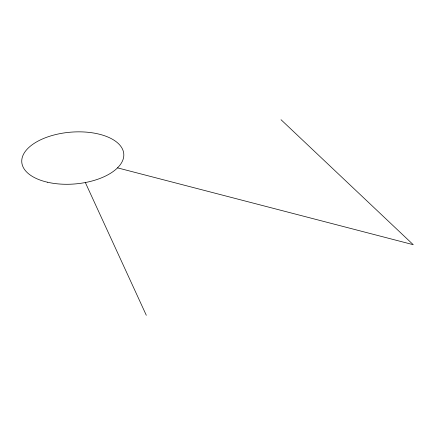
<?xml version="1.0" encoding="UTF-8"?>
<svg xmlns="http://www.w3.org/2000/svg" width="435" height="435" viewBox="0 0 435 435"><rect width="100%" height="100%" fill="white"/><g stroke="black" fill="none" stroke-linecap="round" stroke-linejoin="round"><path stroke-width="0.65" d="M117.532 167.856L413.25 244.698L281.026 119.717M85.342 182.537L146.307 315.283M47.344 182.189A51.167 25.975 -4.7 0 0 123.817 154.903A51.167 25.975 -4.7 0 0 47.181 137.096A51.167 25.975 -4.7 0 0 47.344 182.189"/></g></svg>
